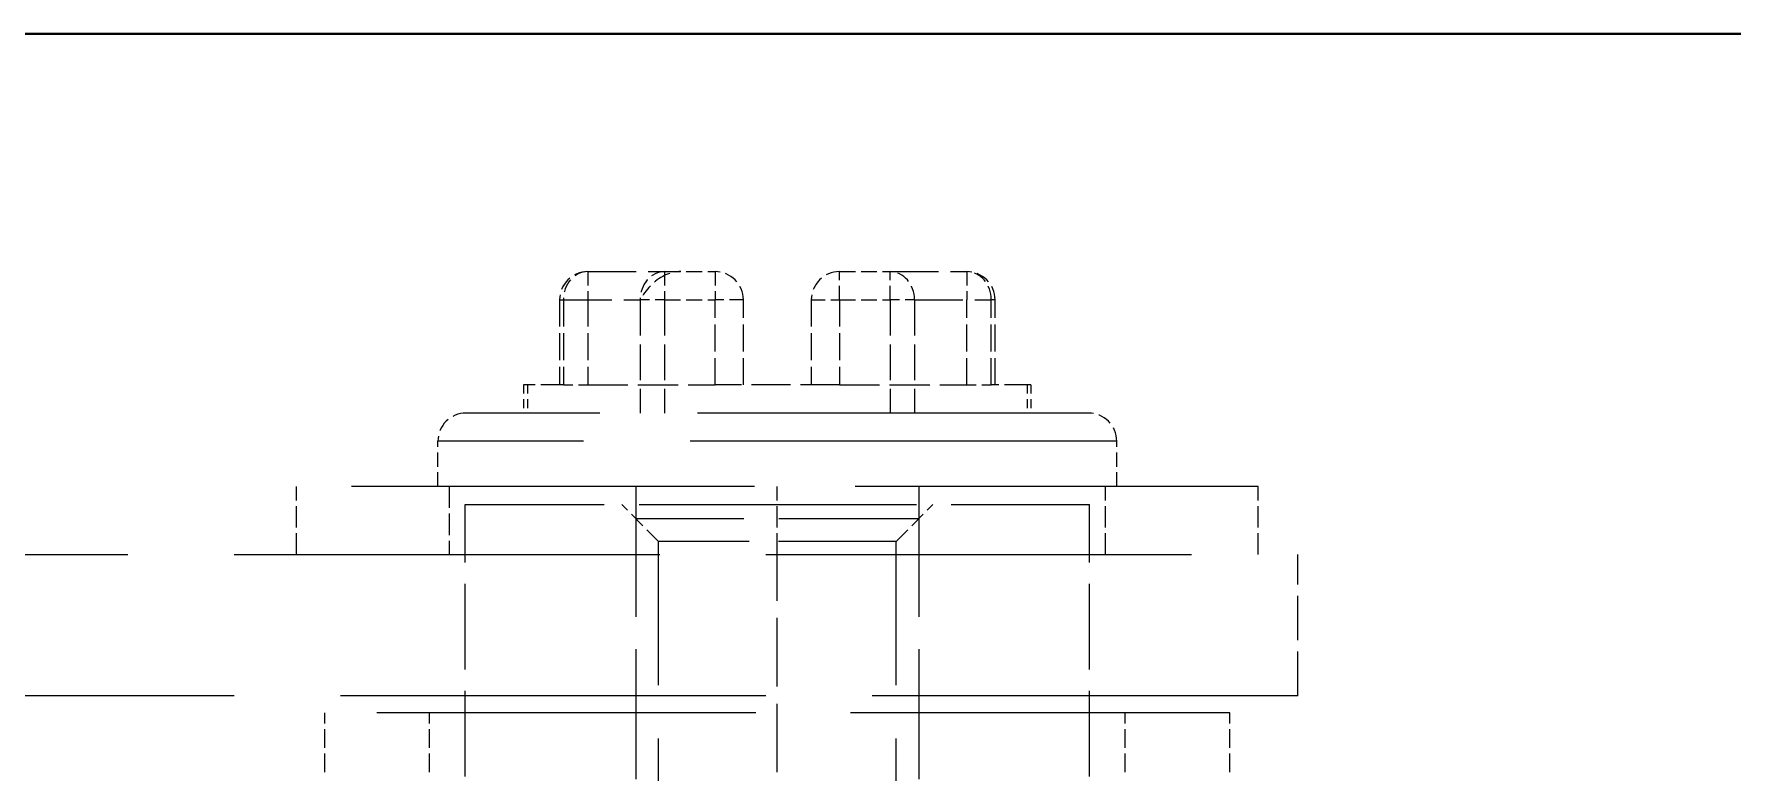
# Model space of a CAD drawing. Header units: millimetres. Extents: x 0 to 2523, y 0 to 1782.
# Drawn here: x 857.19 to 887.21, y 1417.59 to 1430.64 of the extents above; entities that cross this region are included whole.
import ezdxf

# ---------------------------------------------------------------- set-up
doc = ezdxf.new("R2010")
doc.units = ezdxf.units.MM
doc.header["$LTSCALE"] = 3
doc.linetypes.add('DASHED', pattern=[0.2067, 0.1654, -0.0413])
for name, color, linetype, lineweight in [('가려진 것(ISO)', 2, 'DASHED', 18), ('가려진 좁은 것(ISO)', 2, 'DASHED', 18), ('가시적인 것(ISO)', 3, 'Continuous', 40)]:
    doc.layers.add(name, color=color, linetype=linetype, lineweight=lineweight)

msp = doc.modelspace()

# ---------------------------------------------------------------- linework, layer by layer
at = {"layer": '가려진 것(ISO)', "ltscale": 1.722727}
for p, q in [((866.9851, 1426.438), (868.3419, 1426.438)), ((872.3256, 1426.438), (873.6824, 1426.438))]:
    msp.add_line(p, q, dxfattribs=at)
at = {"layer": '가려진 것(ISO)', "ltscale": 0.56614}
for p, q in [((868.3419, 1426.438), (869.2337, 1426.438)), ((871.4337, 1426.438), (872.3256, 1426.438))]:
    msp.add_line(p, q, dxfattribs=at)
at = {"layer": '가려진 것(ISO)', "ltscale": 0.952248}
for p, q in [((866.4851, 1425.938), (866.4851, 1424.438)), ((869.7337, 1424.438), (869.7337, 1425.938)), ((870.9337, 1425.938), (870.9337, 1424.438)), ((874.1824, 1424.438), (874.1824, 1425.938))]:
    msp.add_line(p, q, dxfattribs=at)
at = {"layer": '가려진 것(ISO)', "ltscale": 0.166116}
for p, q in [((865.917, 1424.438), (865.85, 1424.438)), ((874.8175, 1424.438), (874.7505, 1424.438))]:
    msp.add_line(p, q, dxfattribs=at)
at = {"layer": '가려진 것(ISO)', "ltscale": 0.317349}
for p, q in [((865.85, 1424.438), (865.85, 1423.938)), ((874.8175, 1424.438), (874.8175, 1423.938))]:
    msp.add_line(p, q, dxfattribs=at)
at = {"layer": '가려진 것(ISO)', "ltscale": 0.80633}
for p, q in [((866.5521, 1424.438), (865.917, 1424.438)), ((874.7505, 1424.438), (874.1154, 1424.438))]:
    msp.add_line(p, q, dxfattribs=at)
at = {"layer": '가려진 것(ISO)', "ltscale": 0.332332}
for p, q in [((866.5521, 1424.438), (866.9851, 1424.438)), ((873.6824, 1424.438), (874.1154, 1424.438))]:
    msp.add_line(p, q, dxfattribs=at)
at = {"layer": '가려진 것(ISO)', "ltscale": 1.427554}
for p, q in [((866.9851, 1424.438), (869.2337, 1424.438)), ((871.4337, 1424.438), (873.6824, 1424.438))]:
    msp.add_line(p, q, dxfattribs=at)
at = {"layer": '가려진 것(ISO)', "ltscale": 1.396677}
msp.add_line((871.4337, 1424.438), (869.2337, 1424.438), dxfattribs=at)
at = {"layer": '가려진 것(ISO)', "ltscale": 13.932237}
msp.add_line((875.8337, 1423.938), (864.8337, 1423.938), dxfattribs=at)
at = {"layer": '가려진 것(ISO)', "ltscale": 0.507819}
for p, q in [((864.3337, 1422.638), (864.3337, 1423.438)), ((876.3337, 1422.638), (876.3337, 1423.438))]:
    msp.add_line(p, q, dxfattribs=at)
at = {"layer": '가려진 것(ISO)', "ltscale": 14.354425}
msp.add_line((878.8337, 1422.638), (861.8337, 1422.638), dxfattribs=at)
at = {"layer": '가려진 것(ISO)', "ltscale": 0.761779}
for p, q in [((861.8337, 1421.438), (861.8337, 1422.638)), ((864.5355, 1422.638), (864.5355, 1421.438)), ((870.3337, 1421.438), (870.3337, 1422.638)), ((876.132, 1421.438), (876.132, 1422.638)), ((878.8337, 1421.438), (878.8337, 1422.638))]:
    msp.add_line(p, q, dxfattribs=at)
at = {"layer": '가려진 것(ISO)', "ltscale": 4.634662}
for p, q in [((867.8337, 1422.638), (867.8337, 1415.338)), ((872.8337, 1422.638), (872.8337, 1415.338))]:
    msp.add_line(p, q, dxfattribs=at)
at = {"layer": '가려진 것(ISO)', "ltscale": 4.952111}
for p, q in [((864.8183, 1422.3189), (870.3337, 1422.3189)), ((870.3337, 1422.3189), (875.8492, 1422.3189))]:
    msp.add_line(p, q, dxfattribs=at)
at = {"layer": '가려진 것(ISO)', "ltscale": 3.052}
for p, q in [((864.8183, 1417.5117), (864.8183, 1422.3189)), ((875.8492, 1417.5117), (875.8492, 1422.3189))]:
    msp.add_line(p, q, dxfattribs=at)
at = {"layer": '가려진 것(ISO)', "ltscale": 0.583524}
for p, q in [((868.2337, 1421.6689), (867.5837, 1422.3189)), ((872.4337, 1421.6689), (873.0837, 1422.3189))]:
    msp.add_line(p, q, dxfattribs=at)
at = {"layer": '가려진 것(ISO)', "ltscale": 4.986384}
msp.add_line((872.8337, 1422.0689), (867.8337, 1422.0689), dxfattribs=at)
at = {"layer": '가려진 것(ISO)', "ltscale": 4.188547}
msp.add_line((872.4337, 1421.6689), (868.2337, 1421.6689), dxfattribs=at)
at = {"layer": '가려진 것(ISO)', "ltscale": 7.586941}
for p, q in [((868.2337, 1409.7189), (868.2337, 1421.6689)), ((872.4337, 1409.7189), (872.4337, 1421.6689))]:
    msp.add_line(p, q, dxfattribs=at)
at = {"layer": '가려진 것(ISO)', "ltscale": 15.158576}
for p, q in [((851.3337, 1421.438), (879.5332, 1421.438)), ((879.5332, 1418.938), (851.3337, 1418.938))]:
    msp.add_line(p, q, dxfattribs=at)
at = {"layer": '가려진 것(ISO)', "ltscale": 2.444261}
msp.add_line((870.3337, 1417.588), (870.3337, 1421.438), dxfattribs=at)
at = {"layer": '가려진 것(ISO)', "ltscale": 1.587147}
msp.add_line((879.5332, 1418.938), (879.5332, 1421.438), dxfattribs=at)
at = {"layer": '가려진 것(ISO)', "ltscale": 13.510047}
msp.add_line((878.3337, 1418.638), (862.3337, 1418.638), dxfattribs=at)
at = {"layer": '가려진 것(ISO)', "ltscale": 0.666544}
for p, q in [((862.3337, 1417.588), (862.3337, 1418.638)), ((864.1837, 1417.588), (864.1837, 1418.638)), ((876.4837, 1417.588), (876.4837, 1418.638)), ((878.3337, 1417.588), (878.3337, 1418.638))]:
    msp.add_line(p, q, dxfattribs=at)
at = {"layer": '가려진 것(ISO)', "ltscale": 0.498548}
for centre, start, end in [((866.9851, 1425.938), 90, 180), ((869.2337, 1425.938), 0, 90), ((871.4337, 1425.938), 90, 180), ((873.6824, 1425.938), 0, 90), ((864.8337, 1423.438), 90, 180), ((875.8337, 1423.438), 0, 90)]:
    msp.add_arc(centre, 0.5, start, end, dxfattribs=at)
at = {"layer": '가려진 것(ISO)', "ltscale": 0.433106}
msp.add_ellipse((868.3418, 1425.9381), major_axis=(-0.433, -0.433), ratio=0.5772801, start_param=4.1887249, end_param=5.2360625, dxfattribs=at)
at = {"layer": '가려진 것(ISO)', "ltscale": 0.189734}
msp.add_ellipse((868.6306, 1425.938), major_axis=(-0.5774, 0), ratio=0.8660254, start_param=4.712389, end_param=5.2359878, dxfattribs=at)
at = {"layer": '가려진 좁은 것(ISO)', "ltscale": 0.498548}
for p, q in [((866.9851, 1426.438), (866.9851, 1425.938)), ((868.3419, 1426.438), (868.3419, 1425.938)), ((869.2337, 1426.438), (869.2337, 1425.938)), ((871.4337, 1425.938), (871.4337, 1426.438)), ((872.3256, 1425.938), (872.3256, 1426.438)), ((873.6824, 1426.438), (873.6824, 1425.938)), ((869.7337, 1425.938), (869.2337, 1425.938)), ((870.9337, 1425.938), (871.4337, 1425.938))]:
    msp.add_line(p, q, dxfattribs=at)
at = {"layer": '가려진 좁은 것(ISO)', "ltscale": 0.166116}
for p, q in [((866.4851, 1425.938), (866.5521, 1425.938)), ((874.1824, 1425.938), (874.1154, 1425.938))]:
    msp.add_line(p, q, dxfattribs=at)
at = {"layer": '가려진 좁은 것(ISO)', "ltscale": 0.952248}
for p, q in [((866.5521, 1425.938), (866.5521, 1424.438)), ((866.9851, 1425.938), (866.9851, 1424.438)), ((869.2337, 1424.438), (869.2337, 1425.938)), ((871.4337, 1425.938), (871.4337, 1424.438)), ((873.6824, 1424.438), (873.6824, 1425.938)), ((874.1154, 1424.438), (874.1154, 1425.938))]:
    msp.add_line(p, q, dxfattribs=at)
at = {"layer": '가려진 좁은 것(ISO)', "ltscale": 1.722727}
for p, q in [((866.5521, 1425.938), (867.9089, 1425.938)), ((872.7586, 1425.938), (874.1154, 1425.938))]:
    msp.add_line(p, q, dxfattribs=at)
at = {"layer": '가려진 좁은 것(ISO)', "ltscale": 0.332332}
for p, q in [((868.3419, 1425.938), (867.9089, 1425.938)), ((872.7586, 1425.938), (872.3256, 1425.938))]:
    msp.add_line(p, q, dxfattribs=at)
at = {"layer": '가려진 좁은 것(ISO)', "ltscale": 1.269698}
for p, q in [((867.9089, 1425.938), (867.9089, 1423.938)), ((868.3419, 1425.938), (868.3419, 1423.938)), ((872.3256, 1425.938), (872.3256, 1423.938)), ((872.7586, 1425.938), (872.7586, 1423.938))]:
    msp.add_line(p, q, dxfattribs=at)
at = {"layer": '가려진 좁은 것(ISO)', "ltscale": 0.56614}
for p, q in [((868.3419, 1425.938), (869.2337, 1425.938)), ((871.4337, 1425.938), (872.3256, 1425.938))]:
    msp.add_line(p, q, dxfattribs=at)
at = {"layer": '가려진 좁은 것(ISO)', "ltscale": 0.317349}
for p, q in [((865.917, 1424.438), (865.917, 1423.938)), ((874.7505, 1424.438), (874.7505, 1423.938))]:
    msp.add_line(p, q, dxfattribs=at)
at = {"layer": '가려진 좁은 것(ISO)', "ltscale": 15.198803}
msp.add_line((876.3337, 1423.438), (864.3337, 1423.438), dxfattribs=at)
at = {"layer": '가려진 좁은 것(ISO)', "ltscale": 0.498548}
for centre, start_param, end_param in [((866.9851, 1425.938), 0, 1.5707963), ((868.3419, 1425.938), 0, 1.5707963), ((872.3256, 1425.938), 4.712389, 6.2831853), ((873.6824, 1425.938), 4.712389, 6.2831853)]:
    msp.add_ellipse(centre, major_axis=(0, 0.5), ratio=0.8660254, start_param=start_param, end_param=end_param, dxfattribs=at)
at = {"layer": '가시적인 것(ISO)'}
msp.add_line((1118.5837, 1430.638), (839.5837, 1430.638), dxfattribs=at)

doc.saveas('drawing.dxf')
